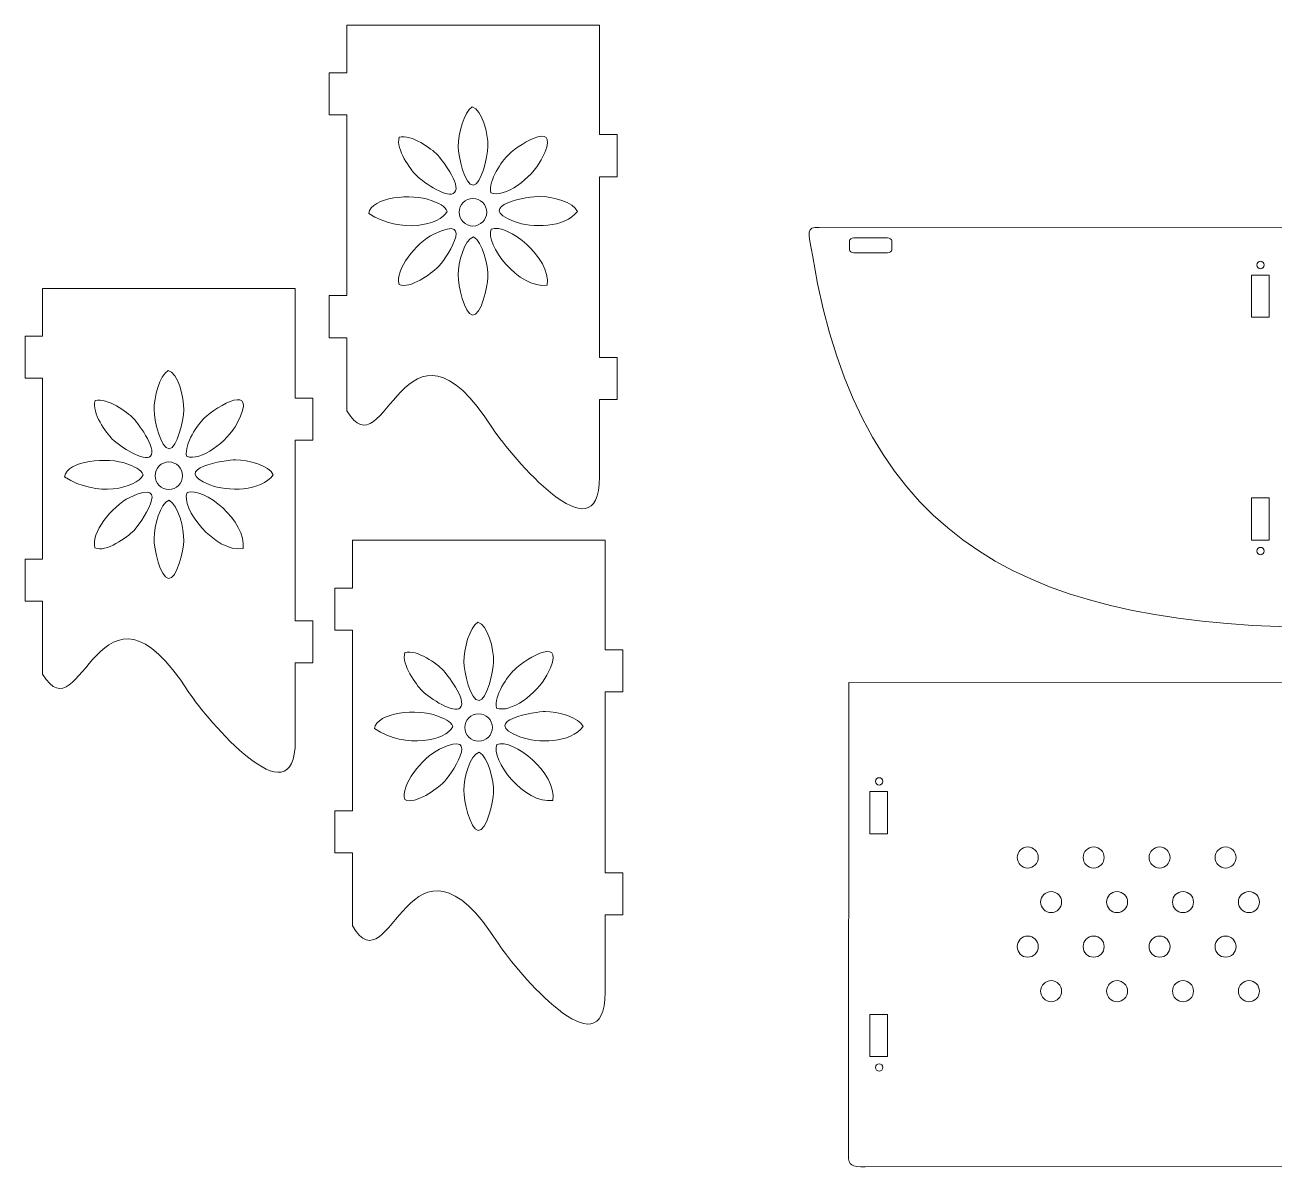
# Model space of a CAD drawing. Header units: inches. Extents: x -10.5 to 36.4, y -10.6 to 10.8.
# Drawn here: x -10.51 to 12.87, y -10.58 to 10.78 of the extents above; entities that cross this region are included whole.
import ezdxf

# ---------------------------------------------------------------- set-up
doc = ezdxf.new("R2010")
doc.units = ezdxf.units.IN
doc.header["$MEASUREMENT"] = 0
doc.layers.add('Layer 1', color=7, linetype='Continuous')

msp = doc.modelspace()

# ---------------------------------------------------------------- linework, layer by layer
at = {"layer": 'Layer 1', "color": 250, "lineweight": 18}
for points, knots in [([(-4.49, 3.569), (-4.49, 3.569), (-4.49, 4.934), (-4.49, 4.934), (-4.49, 4.934), (-4.49, 4.934), (-4.821, 4.934), (-4.821, 4.934), (-4.821, 4.934), (-4.821, 4.934), (-4.821, 5.722), (-4.821, 5.722), (-4.821, 5.722), (-4.821, 5.722), (-4.49, 5.722), (-4.49, 5.722), (-4.49, 5.722), (-4.49, 5.722), (-4.49, 9.101), (-4.49, 9.101), (-4.49, 9.101), (-4.49, 9.101), (-4.821, 9.101), (-4.821, 9.101), (-4.821, 9.101), (-4.821, 9.101), (-4.821, 9.888), (-4.821, 9.888), (-4.821, 9.888), (-4.821, 9.888), (-4.49, 9.888), (-4.49, 9.888), (-4.49, 9.888), (-4.49, 9.888), (-4.49, 10.782), (-4.49, 10.782), (-4.49, 10.782), (-4.49, 10.782), (0.234, 10.782), (0.234, 10.782), (0.234, 10.782), (0.234, 10.782), (0.234, 8.732), (0.234, 8.732), (0.234, 8.732), (0.234, 8.732), (0.565, 8.732), (0.565, 8.732), (0.565, 8.732), (0.565, 8.732), (0.565, 7.944), (0.565, 7.944), (0.565, 7.944), (0.565, 7.944), (0.234, 7.944), (0.234, 7.944), (0.234, 7.944), (0.234, 7.944), (0.234, 4.565), (0.234, 4.565), (0.234, 4.565), (0.234, 4.565), (0.565, 4.565), (0.565, 4.565), (0.565, 4.565), (0.565, 4.565), (0.565, 3.777), (0.565, 3.777), (0.565, 3.777), (0.565, 3.777), (0.234, 3.777), (0.234, 3.777), (0.234, 3.777), (0.234, 3.777), (0.234, 2.329), (0.234, 2.329), (0.234, 2.329), (0.234, 0.764), (-1.428, 2.727), (-1.753, 3.226), (-1.753, 3.226), (-3.43, 5.853), (-3.769, 2.341), (-4.49, 3.569)], [0, 0, 0, 0, 0.045455, 0.045455, 0.045455, 0.045455, 0.090909, 0.090909, 0.090909, 0.090909, 0.136364, 0.136364, 0.136364, 0.136364, 0.181818, 0.181818, 0.181818, 0.181818, 0.227273, 0.227273, 0.227273, 0.227273, 0.272727, 0.272727, 0.272727, 0.272727, 0.318182, 0.318182, 0.318182, 0.318182, 0.363636, 0.363636, 0.363636, 0.363636, 0.409091, 0.409091, 0.409091, 0.409091, 0.454545, 0.454545, 0.454545, 0.454545, 0.5, 0.5, 0.5, 0.5, 0.545455, 0.545455, 0.545455, 0.545455, 0.590909, 0.590909, 0.590909, 0.590909, 0.636364, 0.636364, 0.636364, 0.636364, 0.681818, 0.681818, 0.681818, 0.681818, 0.727273, 0.727273, 0.727273, 0.727273, 0.772727, 0.772727, 0.772727, 0.772727, 0.818182, 0.818182, 0.818182, 0.818182, 0.863636, 0.863636, 0.863636, 0.863636, 0.909091, 0.909091, 0.909091, 0.909091, 1, 1, 1, 1]), ([(-2.145, 9.249), (-2.303, 9.153), (-2.408, 8.743), (-2.407, 8.509), (-2.407, 8.509), (-2.406, 8.328), (-2.284, 7.773), (-2.123, 7.784), (-2.123, 7.784), (-1.98, 7.793), (-1.855, 8.311), (-1.851, 8.509), (-1.851, 8.509), (-1.846, 8.747), (-1.96, 9.206), (-2.145, 9.249)], [0, 0, 0, 0, 0.2, 0.2, 0.2, 0.2, 0.4, 0.4, 0.4, 0.4, 0.6, 0.6, 0.6, 0.6, 1, 1, 1, 1]), ([(-0.852, 8.262), (-0.439, 9.045), (-1.226, 8.59), (-1.468, 8.356), (-1.468, 8.356), (-1.586, 8.242), (-1.847, 7.878), (-1.797, 7.643), (-1.797, 7.643), (-1.54, 7.542), (-1.04, 7.907), (-0.852, 8.262)], [0, 0, 0, 0, 0.25, 0.25, 0.25, 0.25, 0.5, 0.5, 0.5, 0.5, 1, 1, 1, 1]), ([(-2.797, 8.356), (-2.908, 8.467), (-3.276, 8.743), (-3.511, 8.685), (-3.511, 8.685), (-3.577, 8.454), (-3.302, 8.081), (-3.187, 7.966), (-3.187, 7.966), (-3.042, 7.822), (-2.587, 7.528), (-2.474, 7.647), (-2.474, 7.647), (-2.338, 7.79), (-2.744, 8.302), (-2.797, 8.356)], [0, 0, 0, 0, 0.2, 0.2, 0.2, 0.2, 0.4, 0.4, 0.4, 0.4, 0.6, 0.6, 0.6, 0.6, 1, 1, 1, 1]), ([(-2.914, 7.501), (-3.261, 7.636), (-4.043, 7.569), (-4.079, 7.258), (-4.079, 7.258), (-3.478, 6.868), (-2.741, 7.04), (-2.611, 7.297), (-2.611, 7.297), (-2.648, 7.401), (-2.785, 7.451), (-2.914, 7.501)], [0, 0, 0, 0, 0.25, 0.25, 0.25, 0.25, 0.5, 0.5, 0.5, 0.5, 1, 1, 1, 1]), ([(-2.131, 7.537), (-2.272, 7.537), (-2.388, 7.422), (-2.388, 7.28), (-2.388, 7.28), (-2.388, 7.138), (-2.272, 7.023), (-2.131, 7.023), (-2.131, 7.023), (-1.989, 7.023), (-1.873, 7.138), (-1.873, 7.28), (-1.873, 7.28), (-1.873, 7.422), (-1.989, 7.537), (-2.131, 7.537)], [0, 0, 0, 0, 0.2, 0.2, 0.2, 0.2, 0.4, 0.4, 0.4, 0.4, 0.6, 0.6, 0.6, 0.6, 1, 1, 1, 1]), ([(-0.884, 7.578), (-1.052, 7.581), (-2.141, 7.408), (-1.362, 7.108), (-1.362, 7.108), (-1.031, 6.98), (-0.409, 6.985), (-0.177, 7.297), (-0.177, 7.297), (-0.242, 7.471), (-0.653, 7.575), (-0.884, 7.578)], [0, 0, 0, 0, 0.25, 0.25, 0.25, 0.25, 0.5, 0.5, 0.5, 0.5, 1, 1, 1, 1]), ([(-2.861, 6.873), (-3.203, 6.708), (-3.593, 6.197), (-3.514, 5.93), (-3.514, 5.93), (-3.314, 5.832), (-2.906, 6.137), (-2.787, 6.251), (-2.787, 6.251), (-2.684, 6.351), (-2.029, 7.277), (-2.861, 6.873)], [0, 0, 0, 0, 0.25, 0.25, 0.25, 0.25, 0.5, 0.5, 0.5, 0.5, 1, 1, 1, 1]), ([(-1.789, 6.964), (-1.915, 6.685), (-1.276, 5.839), (-0.741, 5.916), (-0.741, 5.916), (-0.675, 6.432), (-1.477, 7.08), (-1.789, 6.964)], [0, 0, 0, 0, 0.333333, 0.333333, 0.333333, 0.333333, 1, 1, 1, 1]), ([(-2.121, 6.821), (-2.298, 6.766), (-2.404, 6.338), (-2.407, 6.108), (-2.407, 6.108), (-2.409, 5.912), (-2.291, 5.375), (-2.14, 5.356), (-2.14, 5.356), (-1.98, 5.336), (-1.855, 5.895), (-1.851, 6.06), (-1.851, 6.06), (-1.846, 6.296), (-1.95, 6.721), (-2.121, 6.821)], [0, 0, 0, 0, 0.2, 0.2, 0.2, 0.2, 0.4, 0.4, 0.4, 0.4, 0.6, 0.6, 0.6, 0.6, 1, 1, 1, 1]), ([(13.973, -0.488), (13.973, -0.488), (35.226, -0.496), (35.226, -0.496), (35.226, -0.496), (35.61, -0.496), (35.65, -0.497), (35.646, -0.163), (35.646, -0.163), (35.616, 2.216), (35.638, 4.606), (35.638, 6.986), (35.638, 6.986), (35.638, 6.986), (4.347, 6.997), (4.347, 6.997), (4.347, 6.997), (4.095, 6.997), (4.141, 6.937), (4.224, 6.445), (4.224, 6.445), (5.134, 1.027), (8.343, -0.488), (13.973, -0.488)], [0, 0, 0, 0, 0.142857, 0.142857, 0.142857, 0.142857, 0.285714, 0.285714, 0.285714, 0.285714, 0.428571, 0.428571, 0.428571, 0.428571, 0.571429, 0.571429, 0.571429, 0.571429, 0.714286, 0.714286, 0.714286, 0.714286, 1, 1, 1, 1]), ([(4.994, 6.8), (4.994, 6.8), (5.624, 6.8), (5.624, 6.8), (5.624, 6.8), (5.667, 6.8), (5.703, 6.775), (5.703, 6.745), (5.703, 6.745), (5.703, 6.745), (5.703, 6.579), (5.703, 6.579), (5.703, 6.579), (5.703, 6.549), (5.667, 6.524), (5.624, 6.524), (5.624, 6.524), (5.624, 6.524), (4.994, 6.524), (4.994, 6.524), (4.994, 6.524), (4.951, 6.524), (4.915, 6.549), (4.915, 6.579), (4.915, 6.579), (4.915, 6.579), (4.915, 6.745), (4.915, 6.745), (4.915, 6.745), (4.915, 6.775), (4.951, 6.8), (4.994, 6.8)], [0, 0, 0, 0, 0.111111, 0.111111, 0.111111, 0.111111, 0.222222, 0.222222, 0.222222, 0.222222, 0.333333, 0.333333, 0.333333, 0.333333, 0.444444, 0.444444, 0.444444, 0.444444, 0.555556, 0.555556, 0.555556, 0.555556, 0.666667, 0.666667, 0.666667, 0.666667, 0.777778, 0.777778, 0.777778, 0.777778, 1, 1, 1, 1]), ([(12.599, 6.363), (12.637, 6.363), (12.668, 6.332), (12.668, 6.294), (12.668, 6.294), (12.668, 6.256), (12.637, 6.225), (12.599, 6.225), (12.599, 6.225), (12.561, 6.225), (12.53, 6.256), (12.53, 6.294), (12.53, 6.294), (12.53, 6.332), (12.561, 6.363), (12.599, 6.363)], [0, 0, 0, 0, 0.2, 0.2, 0.2, 0.2, 0.4, 0.4, 0.4, 0.4, 0.6, 0.6, 0.6, 0.6, 1, 1, 1, 1]), ([(12.428, 6.103), (12.428, 6.103), (12.759, 6.103), (12.759, 6.103), (12.759, 6.103), (12.759, 6.103), (12.759, 5.315), (12.759, 5.315), (12.759, 5.315), (12.759, 5.315), (12.428, 5.315), (12.428, 5.315), (12.428, 5.315), (12.428, 5.315), (12.428, 6.103), (12.428, 6.103)], [0, 0, 0, 0, 0.2, 0.2, 0.2, 0.2, 0.4, 0.4, 0.4, 0.4, 0.6, 0.6, 0.6, 0.6, 1, 1, 1, 1]), ([(-10.179, -1.358), (-10.179, -1.358), (-10.179, 0.007), (-10.179, 0.007), (-10.179, 0.007), (-10.179, 0.007), (-10.509, 0.007), (-10.509, 0.007), (-10.509, 0.007), (-10.509, 0.007), (-10.509, 0.795), (-10.509, 0.795), (-10.509, 0.795), (-10.509, 0.795), (-10.179, 0.795), (-10.179, 0.795), (-10.179, 0.795), (-10.179, 0.795), (-10.179, 4.174), (-10.179, 4.174), (-10.179, 4.174), (-10.179, 4.174), (-10.509, 4.174), (-10.509, 4.174), (-10.509, 4.174), (-10.509, 4.174), (-10.509, 4.961), (-10.509, 4.961), (-10.509, 4.961), (-10.509, 4.961), (-10.179, 4.961), (-10.179, 4.961), (-10.179, 4.961), (-10.179, 4.961), (-10.179, 5.855), (-10.179, 5.855), (-10.179, 5.855), (-10.179, 5.855), (-5.454, 5.855), (-5.454, 5.855), (-5.454, 5.855), (-5.454, 5.855), (-5.454, 3.804), (-5.454, 3.804), (-5.454, 3.804), (-5.454, 3.804), (-5.123, 3.804), (-5.123, 3.804), (-5.123, 3.804), (-5.123, 3.804), (-5.123, 3.017), (-5.123, 3.017), (-5.123, 3.017), (-5.123, 3.017), (-5.454, 3.017), (-5.454, 3.017), (-5.454, 3.017), (-5.454, 3.017), (-5.454, -0.362), (-5.454, -0.362), (-5.454, -0.362), (-5.454, -0.362), (-5.123, -0.362), (-5.123, -0.362), (-5.123, -0.362), (-5.123, -0.362), (-5.123, -1.15), (-5.123, -1.15), (-5.123, -1.15), (-5.123, -1.15), (-5.454, -1.15), (-5.454, -1.15), (-5.454, -1.15), (-5.454, -1.15), (-5.454, -2.599), (-5.454, -2.599), (-5.454, -2.599), (-5.454, -4.163), (-7.116, -2.2), (-7.442, -1.701), (-7.442, -1.701), (-9.119, 0.925), (-9.457, -2.586), (-10.179, -1.358)], [0, 0, 0, 0, 0.045455, 0.045455, 0.045455, 0.045455, 0.090909, 0.090909, 0.090909, 0.090909, 0.136364, 0.136364, 0.136364, 0.136364, 0.181818, 0.181818, 0.181818, 0.181818, 0.227273, 0.227273, 0.227273, 0.227273, 0.272727, 0.272727, 0.272727, 0.272727, 0.318182, 0.318182, 0.318182, 0.318182, 0.363636, 0.363636, 0.363636, 0.363636, 0.409091, 0.409091, 0.409091, 0.409091, 0.454545, 0.454545, 0.454545, 0.454545, 0.5, 0.5, 0.5, 0.5, 0.545455, 0.545455, 0.545455, 0.545455, 0.590909, 0.590909, 0.590909, 0.590909, 0.636364, 0.636364, 0.636364, 0.636364, 0.681818, 0.681818, 0.681818, 0.681818, 0.727273, 0.727273, 0.727273, 0.727273, 0.772727, 0.772727, 0.772727, 0.772727, 0.818182, 0.818182, 0.818182, 0.818182, 0.863636, 0.863636, 0.863636, 0.863636, 0.909091, 0.909091, 0.909091, 0.909091, 1, 1, 1, 1]), ([(-7.834, 4.322), (-7.991, 4.226), (-8.097, 3.816), (-8.096, 3.582), (-8.096, 3.582), (-8.094, 3.401), (-7.972, 2.846), (-7.812, 2.857), (-7.812, 2.857), (-7.668, 2.866), (-7.543, 3.384), (-7.539, 3.582), (-7.539, 3.582), (-7.535, 3.82), (-7.648, 4.279), (-7.834, 4.322)], [0, 0, 0, 0, 0.2, 0.2, 0.2, 0.2, 0.4, 0.4, 0.4, 0.4, 0.6, 0.6, 0.6, 0.6, 1, 1, 1, 1]), ([(-6.541, 3.335), (-6.127, 4.117), (-6.914, 3.663), (-7.157, 3.428), (-7.157, 3.428), (-7.275, 3.315), (-7.536, 2.951), (-7.486, 2.716), (-7.486, 2.716), (-7.229, 2.615), (-6.728, 2.98), (-6.541, 3.335)], [0, 0, 0, 0, 0.25, 0.25, 0.25, 0.25, 0.5, 0.5, 0.5, 0.5, 1, 1, 1, 1]), ([(-8.486, 3.429), (-8.597, 3.54), (-8.965, 3.816), (-9.2, 3.757), (-9.2, 3.757), (-9.266, 3.526), (-8.991, 3.154), (-8.876, 3.039), (-8.876, 3.039), (-8.731, 2.895), (-8.276, 2.601), (-8.162, 2.72), (-8.162, 2.72), (-8.027, 2.862), (-8.433, 3.375), (-8.486, 3.429)], [0, 0, 0, 0, 0.2, 0.2, 0.2, 0.2, 0.4, 0.4, 0.4, 0.4, 0.6, 0.6, 0.6, 0.6, 1, 1, 1, 1]), ([(-8.602, 2.574), (-8.95, 2.709), (-9.732, 2.642), (-9.768, 2.331), (-9.768, 2.331), (-9.167, 1.941), (-8.43, 2.113), (-8.299, 2.369), (-8.299, 2.369), (-8.337, 2.474), (-8.473, 2.524), (-8.602, 2.574)], [0, 0, 0, 0, 0.25, 0.25, 0.25, 0.25, 0.5, 0.5, 0.5, 0.5, 1, 1, 1, 1]), ([(-7.819, 2.61), (-7.961, 2.61), (-8.076, 2.495), (-8.076, 2.353), (-8.076, 2.353), (-8.076, 2.211), (-7.961, 2.096), (-7.819, 2.096), (-7.819, 2.096), (-7.677, 2.096), (-7.562, 2.211), (-7.562, 2.353), (-7.562, 2.353), (-7.562, 2.495), (-7.677, 2.61), (-7.819, 2.61)], [0, 0, 0, 0, 0.2, 0.2, 0.2, 0.2, 0.4, 0.4, 0.4, 0.4, 0.6, 0.6, 0.6, 0.6, 1, 1, 1, 1]), ([(-6.573, 2.651), (-6.741, 2.653), (-7.829, 2.481), (-7.05, 2.181), (-7.05, 2.181), (-6.719, 2.053), (-6.097, 2.058), (-5.865, 2.369), (-5.865, 2.369), (-5.931, 2.544), (-6.342, 2.648), (-6.573, 2.651)], [0, 0, 0, 0, 0.25, 0.25, 0.25, 0.25, 0.5, 0.5, 0.5, 0.5, 1, 1, 1, 1]), ([(-8.55, 1.946), (-8.891, 1.781), (-9.282, 1.27), (-9.202, 1.003), (-9.202, 1.003), (-9.002, 0.905), (-8.595, 1.21), (-8.476, 1.324), (-8.476, 1.324), (-8.373, 1.424), (-7.718, 2.35), (-8.55, 1.946)], [0, 0, 0, 0, 0.25, 0.25, 0.25, 0.25, 0.5, 0.5, 0.5, 0.5, 1, 1, 1, 1]), ([(-7.478, 2.037), (-7.604, 1.758), (-6.965, 0.912), (-6.43, 0.989), (-6.43, 0.989), (-6.364, 1.505), (-7.165, 2.153), (-7.478, 2.037)], [0, 0, 0, 0, 0.333333, 0.333333, 0.333333, 0.333333, 1, 1, 1, 1]), ([(-7.81, 1.894), (-7.987, 1.839), (-8.092, 1.411), (-8.095, 1.181), (-8.095, 1.181), (-8.098, 0.985), (-7.98, 0.448), (-7.828, 0.429), (-7.828, 0.429), (-7.668, 0.409), (-7.544, 0.968), (-7.54, 1.133), (-7.54, 1.133), (-7.535, 1.369), (-7.639, 1.794), (-7.81, 1.894)], [0, 0, 0, 0, 0.2, 0.2, 0.2, 0.2, 0.4, 0.4, 0.4, 0.4, 0.6, 0.6, 0.6, 0.6, 1, 1, 1, 1]), ([(12.428, 1.936), (12.428, 1.936), (12.759, 1.936), (12.759, 1.936), (12.759, 1.936), (12.759, 1.936), (12.759, 1.149), (12.759, 1.149), (12.759, 1.149), (12.759, 1.149), (12.428, 1.149), (12.428, 1.149), (12.428, 1.149), (12.428, 1.149), (12.428, 1.936), (12.428, 1.936)], [0, 0, 0, 0, 0.2, 0.2, 0.2, 0.2, 0.4, 0.4, 0.4, 0.4, 0.6, 0.6, 0.6, 0.6, 1, 1, 1, 1]), ([(-4.384, -6.067), (-4.384, -6.067), (-4.384, -4.702), (-4.384, -4.702), (-4.384, -4.702), (-4.384, -4.702), (-4.715, -4.702), (-4.715, -4.702), (-4.715, -4.702), (-4.715, -4.702), (-4.715, -3.915), (-4.715, -3.915), (-4.715, -3.915), (-4.715, -3.915), (-4.384, -3.915), (-4.384, -3.915), (-4.384, -3.915), (-4.384, -3.915), (-4.384, -0.535), (-4.384, -0.535), (-4.384, -0.535), (-4.384, -0.535), (-4.715, -0.535), (-4.715, -0.535), (-4.715, -0.535), (-4.715, -0.535), (-4.715, 0.252), (-4.715, 0.252), (-4.715, 0.252), (-4.715, 0.252), (-4.384, 0.252), (-4.384, 0.252), (-4.384, 0.252), (-4.384, 0.252), (-4.384, 1.146), (-4.384, 1.146), (-4.384, 1.146), (-4.384, 1.146), (0.34, 1.146), (0.34, 1.146), (0.34, 1.146), (0.34, 1.146), (0.34, -0.905), (0.34, -0.905), (0.34, -0.905), (0.34, -0.905), (0.671, -0.905), (0.671, -0.905), (0.671, -0.905), (0.671, -0.905), (0.671, -1.692), (0.671, -1.692), (0.671, -1.692), (0.671, -1.692), (0.34, -1.692), (0.34, -1.692), (0.34, -1.692), (0.34, -1.692), (0.34, -5.072), (0.34, -5.072), (0.34, -5.072), (0.34, -5.072), (0.671, -5.072), (0.671, -5.072), (0.671, -5.072), (0.671, -5.072), (0.671, -5.859), (0.671, -5.859), (0.671, -5.859), (0.671, -5.859), (0.34, -5.859), (0.34, -5.859), (0.34, -5.859), (0.34, -5.859), (0.34, -7.308), (0.34, -7.308), (0.34, -7.308), (0.34, -8.873), (-1.322, -6.909), (-1.647, -6.41), (-1.647, -6.41), (-3.324, -3.784), (-3.663, -7.296), (-4.384, -6.067)], [0, 0, 0, 0, 0.045455, 0.045455, 0.045455, 0.045455, 0.090909, 0.090909, 0.090909, 0.090909, 0.136364, 0.136364, 0.136364, 0.136364, 0.181818, 0.181818, 0.181818, 0.181818, 0.227273, 0.227273, 0.227273, 0.227273, 0.272727, 0.272727, 0.272727, 0.272727, 0.318182, 0.318182, 0.318182, 0.318182, 0.363636, 0.363636, 0.363636, 0.363636, 0.409091, 0.409091, 0.409091, 0.409091, 0.454545, 0.454545, 0.454545, 0.454545, 0.5, 0.5, 0.5, 0.5, 0.545455, 0.545455, 0.545455, 0.545455, 0.590909, 0.590909, 0.590909, 0.590909, 0.636364, 0.636364, 0.636364, 0.636364, 0.681818, 0.681818, 0.681818, 0.681818, 0.727273, 0.727273, 0.727273, 0.727273, 0.772727, 0.772727, 0.772727, 0.772727, 0.818182, 0.818182, 0.818182, 0.818182, 0.863636, 0.863636, 0.863636, 0.863636, 0.909091, 0.909091, 0.909091, 0.909091, 1, 1, 1, 1]), ([(12.599, 1.013), (12.637, 1.013), (12.668, 0.982), (12.668, 0.944), (12.668, 0.944), (12.668, 0.906), (12.637, 0.875), (12.599, 0.875), (12.599, 0.875), (12.561, 0.875), (12.53, 0.906), (12.53, 0.944), (12.53, 0.944), (12.53, 0.982), (12.561, 1.013), (12.599, 1.013)], [0, 0, 0, 0, 0.2, 0.2, 0.2, 0.2, 0.4, 0.4, 0.4, 0.4, 0.6, 0.6, 0.6, 0.6, 1, 1, 1, 1]), ([(-2.039, -0.387), (-2.197, -0.483), (-2.303, -0.893), (-2.301, -1.127), (-2.301, -1.127), (-2.3, -1.309), (-2.178, -1.863), (-2.017, -1.853), (-2.017, -1.853), (-1.874, -1.843), (-1.749, -1.325), (-1.745, -1.128), (-1.745, -1.128), (-1.74, -0.889), (-1.854, -0.431), (-2.039, -0.387)], [0, 0, 0, 0, 0.2, 0.2, 0.2, 0.2, 0.4, 0.4, 0.4, 0.4, 0.6, 0.6, 0.6, 0.6, 1, 1, 1, 1]), ([(-0.746, -1.375), (-0.333, -0.592), (-1.12, -1.046), (-1.363, -1.281), (-1.363, -1.281), (-1.48, -1.395), (-1.741, -1.759), (-1.691, -1.993), (-1.691, -1.993), (-1.434, -2.095), (-0.934, -1.729), (-0.746, -1.375)], [0, 0, 0, 0, 0.25, 0.25, 0.25, 0.25, 0.5, 0.5, 0.5, 0.5, 1, 1, 1, 1]), ([(-2.691, -1.281), (-2.802, -1.169), (-3.17, -0.893), (-3.405, -0.952), (-3.405, -0.952), (-3.471, -1.183), (-3.196, -1.555), (-3.081, -1.67), (-3.081, -1.67), (-2.936, -1.815), (-2.481, -2.108), (-2.368, -1.989), (-2.368, -1.989), (-2.232, -1.847), (-2.638, -1.334), (-2.691, -1.281)], [0, 0, 0, 0, 0.2, 0.2, 0.2, 0.2, 0.4, 0.4, 0.4, 0.4, 0.6, 0.6, 0.6, 0.6, 1, 1, 1, 1]), ([(26.566, -10.56), (26.566, -10.56), (5.208, -10.571), (5.208, -10.571), (5.208, -10.571), (4.954, -10.576), (4.889, -10.55), (4.892, -10.358), (4.892, -10.358), (4.892, -10.358), (4.901, -1.515), (4.901, -1.515), (4.901, -1.515), (4.901, -1.515), (36.192, -1.505), (36.192, -1.505), (36.192, -1.505), (36.443, -1.499), (36.397, -1.565), (36.315, -2.056), (36.315, -2.056), (35.405, -7.474), (32.196, -10.56), (26.566, -10.56)], [0, 0, 0, 0, 0.142857, 0.142857, 0.142857, 0.142857, 0.285714, 0.285714, 0.285714, 0.285714, 0.428571, 0.428571, 0.428571, 0.428571, 0.571429, 0.571429, 0.571429, 0.571429, 0.714286, 0.714286, 0.714286, 0.714286, 1, 1, 1, 1]), ([(-2.808, -2.136), (-3.155, -2.001), (-3.937, -2.067), (-3.973, -2.378), (-3.973, -2.378), (-3.372, -2.768), (-2.636, -2.597), (-2.505, -2.34), (-2.505, -2.34), (-2.542, -2.235), (-2.679, -2.186), (-2.808, -2.136)], [0, 0, 0, 0, 0.25, 0.25, 0.25, 0.25, 0.5, 0.5, 0.5, 0.5, 1, 1, 1, 1]), ([(-2.025, -2.1), (-2.167, -2.1), (-2.282, -2.215), (-2.282, -2.357), (-2.282, -2.357), (-2.282, -2.499), (-2.167, -2.614), (-2.025, -2.614), (-2.025, -2.614), (-1.883, -2.614), (-1.767, -2.499), (-1.767, -2.357), (-1.767, -2.357), (-1.767, -2.215), (-1.883, -2.1), (-2.025, -2.1)], [0, 0, 0, 0, 0.2, 0.2, 0.2, 0.2, 0.4, 0.4, 0.4, 0.4, 0.6, 0.6, 0.6, 0.6, 1, 1, 1, 1]), ([(-0.778, -2.058), (-0.947, -2.056), (-2.035, -2.228), (-1.256, -2.529), (-1.256, -2.529), (-0.925, -2.656), (-0.303, -2.652), (-0.071, -2.34), (-0.071, -2.34), (-0.136, -2.165), (-0.547, -2.061), (-0.778, -2.058)], [0, 0, 0, 0, 0.25, 0.25, 0.25, 0.25, 0.5, 0.5, 0.5, 0.5, 1, 1, 1, 1]), ([(-2.755, -2.763), (-3.097, -2.929), (-3.487, -3.44), (-3.408, -3.706), (-3.408, -3.706), (-3.208, -3.805), (-2.8, -3.499), (-2.681, -3.385), (-2.681, -3.385), (-2.578, -3.286), (-1.923, -2.359), (-2.755, -2.763)], [0, 0, 0, 0, 0.25, 0.25, 0.25, 0.25, 0.5, 0.5, 0.5, 0.5, 1, 1, 1, 1]), ([(-1.683, -2.673), (-1.809, -2.952), (-1.17, -3.798), (-0.635, -3.72), (-0.635, -3.72), (-0.569, -3.204), (-1.371, -2.557), (-1.683, -2.673)], [0, 0, 0, 0, 0.333333, 0.333333, 0.333333, 0.333333, 1, 1, 1, 1]), ([(-2.015, -2.815), (-2.192, -2.871), (-2.298, -3.299), (-2.301, -3.528), (-2.301, -3.528), (-2.303, -3.724), (-2.185, -4.261), (-2.034, -4.28), (-2.034, -4.28), (-1.874, -4.3), (-1.749, -3.741), (-1.745, -3.577), (-1.745, -3.577), (-1.74, -3.341), (-1.845, -2.915), (-2.015, -2.815)], [0, 0, 0, 0, 0.2, 0.2, 0.2, 0.2, 0.4, 0.4, 0.4, 0.4, 0.6, 0.6, 0.6, 0.6, 1, 1, 1, 1]), ([(5.468, -3.295), (5.506, -3.295), (5.537, -3.326), (5.537, -3.364), (5.537, -3.364), (5.537, -3.402), (5.506, -3.433), (5.468, -3.433), (5.468, -3.433), (5.43, -3.433), (5.399, -3.402), (5.399, -3.364), (5.399, -3.364), (5.399, -3.326), (5.43, -3.295), (5.468, -3.295)], [0, 0, 0, 0, 0.2, 0.2, 0.2, 0.2, 0.4, 0.4, 0.4, 0.4, 0.6, 0.6, 0.6, 0.6, 1, 1, 1, 1]), ([(5.295, -3.556), (5.295, -3.556), (5.625, -3.556), (5.625, -3.556), (5.625, -3.556), (5.625, -3.556), (5.625, -4.343), (5.625, -4.343), (5.625, -4.343), (5.625, -4.343), (5.295, -4.343), (5.295, -4.343), (5.295, -4.343), (5.295, -4.343), (5.295, -3.556), (5.295, -3.556)], [0, 0, 0, 0, 0.2, 0.2, 0.2, 0.2, 0.4, 0.4, 0.4, 0.4, 0.6, 0.6, 0.6, 0.6, 1, 1, 1, 1]), ([(8.246, -4.591), (8.354, -4.591), (8.443, -4.679), (8.443, -4.788), (8.443, -4.788), (8.443, -4.897), (8.354, -4.985), (8.246, -4.985), (8.246, -4.985), (8.137, -4.985), (8.049, -4.897), (8.049, -4.788), (8.049, -4.788), (8.049, -4.679), (8.137, -4.591), (8.246, -4.591)], [0, 0, 0, 0, 0.2, 0.2, 0.2, 0.2, 0.4, 0.4, 0.4, 0.4, 0.6, 0.6, 0.6, 0.6, 1, 1, 1, 1]), ([(9.479, -4.591), (9.588, -4.591), (9.676, -4.679), (9.676, -4.788), (9.676, -4.788), (9.676, -4.897), (9.588, -4.985), (9.479, -4.985), (9.479, -4.985), (9.37, -4.985), (9.282, -4.897), (9.282, -4.788), (9.282, -4.788), (9.282, -4.679), (9.37, -4.591), (9.479, -4.591)], [0, 0, 0, 0, 0.2, 0.2, 0.2, 0.2, 0.4, 0.4, 0.4, 0.4, 0.6, 0.6, 0.6, 0.6, 1, 1, 1, 1]), ([(10.712, -4.591), (10.821, -4.591), (10.909, -4.679), (10.909, -4.788), (10.909, -4.788), (10.909, -4.897), (10.821, -4.985), (10.712, -4.985), (10.712, -4.985), (10.604, -4.985), (10.516, -4.897), (10.516, -4.788), (10.516, -4.788), (10.516, -4.679), (10.604, -4.591), (10.712, -4.591)], [0, 0, 0, 0, 0.2, 0.2, 0.2, 0.2, 0.4, 0.4, 0.4, 0.4, 0.6, 0.6, 0.6, 0.6, 1, 1, 1, 1]), ([(11.946, -4.591), (12.054, -4.591), (12.143, -4.679), (12.143, -4.788), (12.143, -4.788), (12.143, -4.897), (12.054, -4.985), (11.946, -4.985), (11.946, -4.985), (11.837, -4.985), (11.749, -4.897), (11.749, -4.788), (11.749, -4.788), (11.749, -4.679), (11.837, -4.591), (11.946, -4.591)], [0, 0, 0, 0, 0.2, 0.2, 0.2, 0.2, 0.4, 0.4, 0.4, 0.4, 0.6, 0.6, 0.6, 0.6, 1, 1, 1, 1]), ([(8.683, -5.425), (8.792, -5.425), (8.88, -5.513), (8.88, -5.621), (8.88, -5.621), (8.88, -5.73), (8.792, -5.818), (8.683, -5.818), (8.683, -5.818), (8.575, -5.818), (8.486, -5.73), (8.486, -5.621), (8.486, -5.621), (8.486, -5.513), (8.575, -5.425), (8.683, -5.425)], [0, 0, 0, 0, 0.2, 0.2, 0.2, 0.2, 0.4, 0.4, 0.4, 0.4, 0.6, 0.6, 0.6, 0.6, 1, 1, 1, 1]), ([(9.917, -5.425), (10.025, -5.425), (10.113, -5.513), (10.113, -5.621), (10.113, -5.621), (10.113, -5.73), (10.025, -5.818), (9.917, -5.818), (9.917, -5.818), (9.808, -5.818), (9.72, -5.73), (9.72, -5.621), (9.72, -5.621), (9.72, -5.513), (9.808, -5.425), (9.917, -5.425)], [0, 0, 0, 0, 0.2, 0.2, 0.2, 0.2, 0.4, 0.4, 0.4, 0.4, 0.6, 0.6, 0.6, 0.6, 1, 1, 1, 1]), ([(11.15, -5.425), (11.259, -5.425), (11.347, -5.513), (11.347, -5.621), (11.347, -5.621), (11.347, -5.73), (11.259, -5.818), (11.15, -5.818), (11.15, -5.818), (11.041, -5.818), (10.953, -5.73), (10.953, -5.621), (10.953, -5.621), (10.953, -5.513), (11.041, -5.425), (11.15, -5.425)], [0, 0, 0, 0, 0.2, 0.2, 0.2, 0.2, 0.4, 0.4, 0.4, 0.4, 0.6, 0.6, 0.6, 0.6, 1, 1, 1, 1]), ([(12.383, -5.425), (12.492, -5.425), (12.58, -5.513), (12.58, -5.621), (12.58, -5.621), (12.58, -5.73), (12.492, -5.818), (12.383, -5.818), (12.383, -5.818), (12.275, -5.818), (12.186, -5.73), (12.186, -5.621), (12.186, -5.621), (12.186, -5.513), (12.275, -5.425), (12.383, -5.425)], [0, 0, 0, 0, 0.2, 0.2, 0.2, 0.2, 0.4, 0.4, 0.4, 0.4, 0.6, 0.6, 0.6, 0.6, 1, 1, 1, 1]), ([(8.246, -6.258), (8.354, -6.258), (8.443, -6.346), (8.443, -6.455), (8.443, -6.455), (8.443, -6.563), (8.354, -6.652), (8.246, -6.652), (8.246, -6.652), (8.137, -6.652), (8.049, -6.563), (8.049, -6.455), (8.049, -6.455), (8.049, -6.346), (8.137, -6.258), (8.246, -6.258)], [0, 0, 0, 0, 0.2, 0.2, 0.2, 0.2, 0.4, 0.4, 0.4, 0.4, 0.6, 0.6, 0.6, 0.6, 1, 1, 1, 1]), ([(9.479, -6.258), (9.588, -6.258), (9.676, -6.346), (9.676, -6.455), (9.676, -6.455), (9.676, -6.563), (9.588, -6.652), (9.479, -6.652), (9.479, -6.652), (9.37, -6.652), (9.282, -6.563), (9.282, -6.455), (9.282, -6.455), (9.282, -6.346), (9.37, -6.258), (9.479, -6.258)], [0, 0, 0, 0, 0.2, 0.2, 0.2, 0.2, 0.4, 0.4, 0.4, 0.4, 0.6, 0.6, 0.6, 0.6, 1, 1, 1, 1]), ([(10.712, -6.258), (10.821, -6.258), (10.909, -6.346), (10.909, -6.455), (10.909, -6.455), (10.909, -6.563), (10.821, -6.652), (10.712, -6.652), (10.712, -6.652), (10.604, -6.652), (10.516, -6.563), (10.516, -6.455), (10.516, -6.455), (10.516, -6.346), (10.604, -6.258), (10.712, -6.258)], [0, 0, 0, 0, 0.2, 0.2, 0.2, 0.2, 0.4, 0.4, 0.4, 0.4, 0.6, 0.6, 0.6, 0.6, 1, 1, 1, 1]), ([(11.946, -6.258), (12.054, -6.258), (12.143, -6.346), (12.143, -6.455), (12.143, -6.455), (12.143, -6.563), (12.054, -6.652), (11.946, -6.652), (11.946, -6.652), (11.837, -6.652), (11.749, -6.563), (11.749, -6.455), (11.749, -6.455), (11.749, -6.346), (11.837, -6.258), (11.946, -6.258)], [0, 0, 0, 0, 0.2, 0.2, 0.2, 0.2, 0.4, 0.4, 0.4, 0.4, 0.6, 0.6, 0.6, 0.6, 1, 1, 1, 1]), ([(8.683, -7.091), (8.792, -7.091), (8.88, -7.179), (8.88, -7.288), (8.88, -7.288), (8.88, -7.397), (8.792, -7.485), (8.683, -7.485), (8.683, -7.485), (8.575, -7.485), (8.486, -7.397), (8.486, -7.288), (8.486, -7.288), (8.486, -7.179), (8.575, -7.091), (8.683, -7.091)], [0, 0, 0, 0, 0.2, 0.2, 0.2, 0.2, 0.4, 0.4, 0.4, 0.4, 0.6, 0.6, 0.6, 0.6, 1, 1, 1, 1]), ([(9.917, -7.091), (10.025, -7.091), (10.113, -7.179), (10.113, -7.288), (10.113, -7.288), (10.113, -7.397), (10.025, -7.485), (9.917, -7.485), (9.917, -7.485), (9.808, -7.485), (9.72, -7.397), (9.72, -7.288), (9.72, -7.288), (9.72, -7.179), (9.808, -7.091), (9.917, -7.091)], [0, 0, 0, 0, 0.2, 0.2, 0.2, 0.2, 0.4, 0.4, 0.4, 0.4, 0.6, 0.6, 0.6, 0.6, 1, 1, 1, 1]), ([(11.15, -7.091), (11.259, -7.091), (11.347, -7.179), (11.347, -7.288), (11.347, -7.288), (11.347, -7.397), (11.259, -7.485), (11.15, -7.485), (11.15, -7.485), (11.041, -7.485), (10.953, -7.397), (10.953, -7.288), (10.953, -7.288), (10.953, -7.179), (11.041, -7.091), (11.15, -7.091)], [0, 0, 0, 0, 0.2, 0.2, 0.2, 0.2, 0.4, 0.4, 0.4, 0.4, 0.6, 0.6, 0.6, 0.6, 1, 1, 1, 1]), ([(12.383, -7.091), (12.492, -7.091), (12.58, -7.179), (12.58, -7.288), (12.58, -7.288), (12.58, -7.397), (12.492, -7.485), (12.383, -7.485), (12.383, -7.485), (12.275, -7.485), (12.186, -7.397), (12.186, -7.288), (12.186, -7.288), (12.186, -7.179), (12.275, -7.091), (12.383, -7.091)], [0, 0, 0, 0, 0.2, 0.2, 0.2, 0.2, 0.4, 0.4, 0.4, 0.4, 0.6, 0.6, 0.6, 0.6, 1, 1, 1, 1]), ([(5.295, -7.722), (5.295, -7.722), (5.625, -7.722), (5.625, -7.722), (5.625, -7.722), (5.625, -7.722), (5.625, -8.51), (5.625, -8.51), (5.625, -8.51), (5.625, -8.51), (5.295, -8.51), (5.295, -8.51), (5.295, -8.51), (5.295, -8.51), (5.295, -7.722), (5.295, -7.722)], [0, 0, 0, 0, 0.2, 0.2, 0.2, 0.2, 0.4, 0.4, 0.4, 0.4, 0.6, 0.6, 0.6, 0.6, 1, 1, 1, 1]), ([(5.468, -8.645), (5.506, -8.645), (5.537, -8.676), (5.537, -8.714), (5.537, -8.714), (5.537, -8.752), (5.506, -8.783), (5.468, -8.783), (5.468, -8.783), (5.43, -8.783), (5.399, -8.752), (5.399, -8.714), (5.399, -8.714), (5.399, -8.676), (5.43, -8.645), (5.468, -8.645)], [0, 0, 0, 0, 0.2, 0.2, 0.2, 0.2, 0.4, 0.4, 0.4, 0.4, 0.6, 0.6, 0.6, 0.6, 1, 1, 1, 1])]:
    msp.add_open_spline(points, degree=3, knots=knots, dxfattribs=at)

doc.saveas('drawing.dxf')
